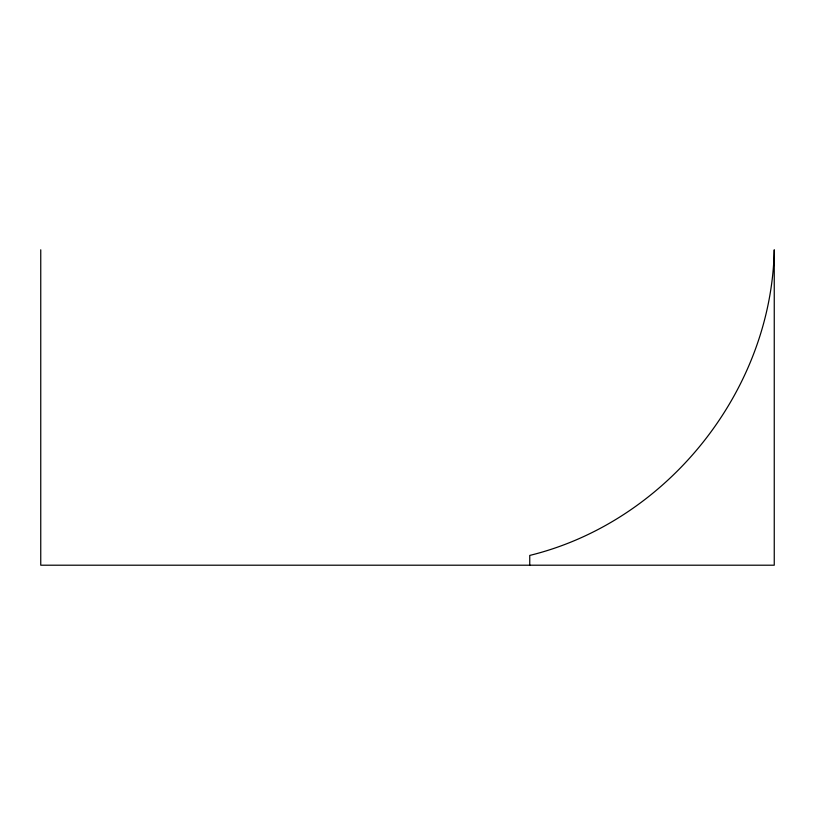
<?xml version="1.0" encoding="UTF-8"?>
<svg xmlns="http://www.w3.org/2000/svg" width="815" height="815" viewBox="0 0 815 815"><rect width="100%" height="100%" fill="white"/><g stroke="black" fill="none" stroke-linecap="round" stroke-linejoin="round"><path stroke-width="1.22" d="M529.75 565.202L529.75 555.423C667.006 521.773 771.54 391.098 774.25 249.797L774.25 565.202L40.75 565.202L40.75 249.797"/></g></svg>
